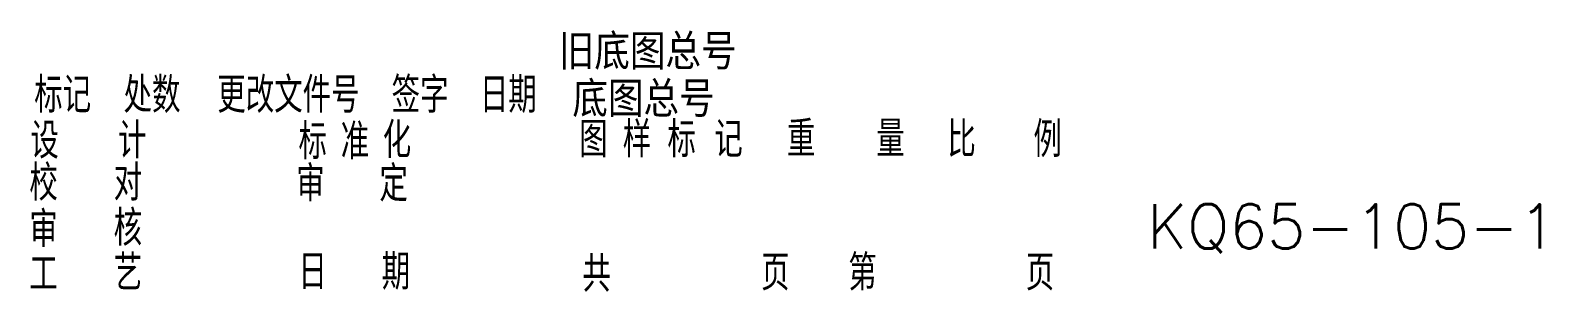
# Model space of a CAD drawing. Header units: millimetres. Extents: x 1188 to 14709, y -1491 to 2629.
# Drawn here: x 13650.9 to 13820.6, y 412.5 to 442 of the extents above; entities that cross this region are included whole.
import ezdxf

# ---------------------------------------------------------------- set-up
doc = ezdxf.new("R2010")
doc.units = ezdxf.units.MM
doc.layers.get('0').update_dxf_attribs({"lineweight": 50})
doc.layers.add('1', color=3, linetype='Continuous', lineweight=15)
doc.styles.add('GB2312', font='')
doc.styles.add('HZ', font='txt', dxfattribs={"width": 0.8, "bigfont": 'hztxt'})
doc.styles.add('HZTXT', font='txt', dxfattribs={"bigfont": 'HZTXT'})
doc.styles.get('GB2312').set_extended_font_data('FangSong_GB2312')

msp = doc.modelspace()

# ---------------------------------------------------------------- texts
at = {"color": 3, "insert": (13776.46532, 422.38001), "char_height": 5, "width": 36.1292, "attachment_point": 1, "style": 'GB2312'}
msp.add_mtext('{\\Ftxt,hztxt|c134;KQ65-105-1}', dxfattribs=at)
at = {"layer": '1', "style": 'HZTXT'}
for s, p in [('旧底图总号', (13710.30321, 437.52825)), ('底图总号', (13711.82876, 432.19156))]:
    msp.add_text(s, height=4, dxfattribs=at).set_placement(p)
at = {"layer": '1', "style": 'HZ', "width": 0.8}
for s, p in [('标记', (13651.33106, 432.661)), ('处数', (13661.37526, 432.661)), ('更改文件号', (13671.91308, 432.661)), ('签字', (13691.50786, 432.661)), ('日期', (13701.42957, 432.661)), ('设', (13650.90124, 427.52229)), ('计', (13660.76729, 427.52229)), ('标', (13681.03531, 427.43894)), ('准', (13685.7846, 427.43894)), ('化', (13690.51534, 427.58591)), ('图', (13712.59858, 427.66382)), ('样', (13717.49819, 427.66382)), ('标', (13722.52029, 427.66382)), ('记', (13727.78737, 427.66382)), ('重', (13735.9521, 427.73584)), ('量', (13746.00176, 427.73584)), ('比', (13754.00028, 427.66382)), ('例', (13763.67701, 427.66382)), ('校', (13650.77875, 422.77924)), ('对', (13660.25878, 422.77924)), ('审', (13680.78105, 422.67986)), ('定', (13690.13859, 422.67986)), ('审', (13650.77875, 417.55173)), ('核', (13660.25878, 417.69871)), ('工', (13650.77875, 412.53076)), ('艺', (13660.25878, 412.67773)), ('日', (13681.03531, 412.76886)), ('期', (13690.39285, 412.76886)), ('共', (13712.96605, 412.52531)), ('页', (13733.05445, 412.67229)), ('第', (13742.85367, 412.67229)), ('页', (13762.81958, 412.67229))]:
    msp.add_text(s, height=4, dxfattribs=at).set_placement(p)

doc.saveas('drawing.dxf')
